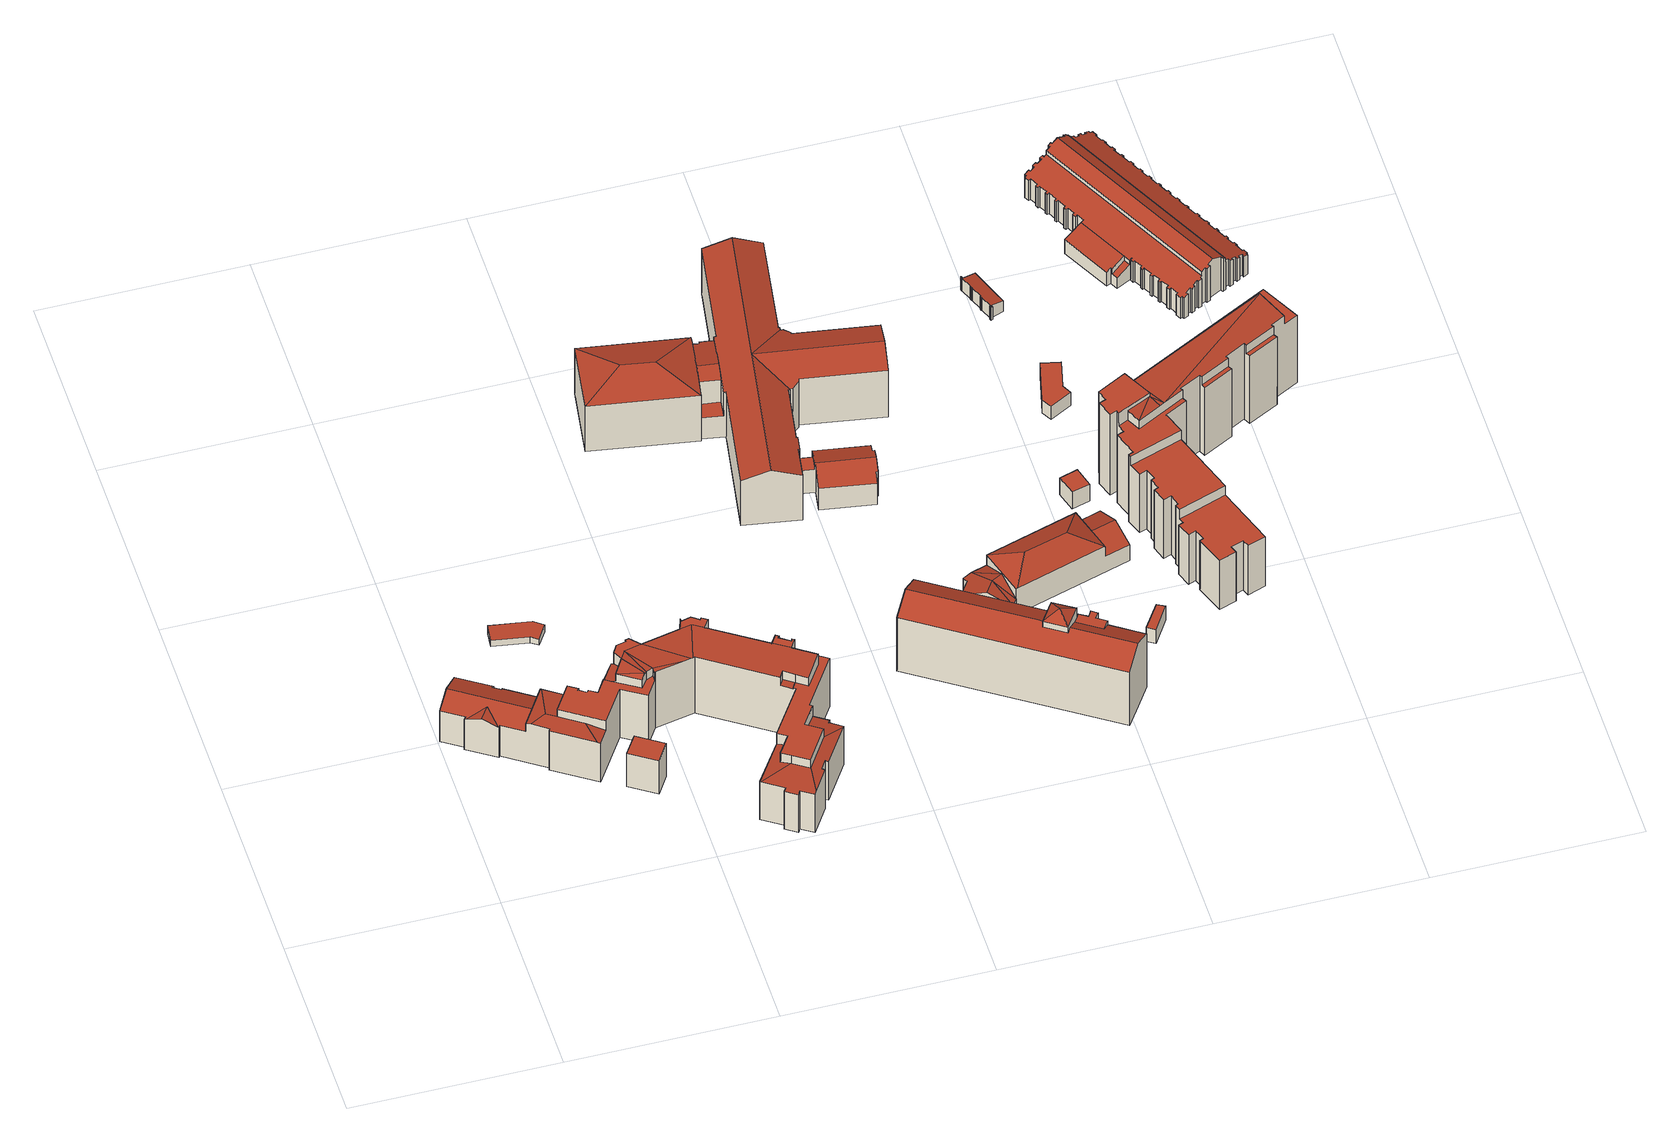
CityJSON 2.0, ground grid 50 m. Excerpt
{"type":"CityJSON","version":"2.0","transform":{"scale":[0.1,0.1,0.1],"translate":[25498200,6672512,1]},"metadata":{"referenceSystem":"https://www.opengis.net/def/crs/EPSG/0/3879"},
"CityObjects":{
"building1":{"type":"Building","attributes":{"dateOfConstruction":"1986-01-01","measuredHeight":2.6,"usage":"Talousrakennus","roofType":"2100"},"address":[{"Country":"Finland","Locality":"Helsinki"}],"geometry":[{"type":"Solid","lod":"2","boundaries":[[[[0,1,2,3,4,5]],[[6,7,8,9,10,11]],[[9,2,1,10]],[[10,1,0,11]],[[11,0,5,6]],[[8,3,2,9]],[[7,4,3,8]],[[6,5,4,7]]]],"semantics":{"surfaces":[{"type":"RoofSurface"},{"type":"GroundSurface"},{"type":"WallSurface"}],"values":[[0,1,2,2,2,2,2,2]]}}]},
"building2":{"type":"Building","attributes":{"dateOfConstruction":"1986-01-01","measuredHeight":9,"usage":"Talousrakennus","roofType":"1000"},"address":[{"Country":"Finland","Locality":"Helsinki"}],"geometry":[{"type":"Solid","lod":"2","boundaries":[[[[12,13,14,15]],[[12,15,16,17]],[[15,14,18,16]],[[16,18,19,17]],[[14,13,19,18]],[[13,12,17,19]]]],"semantics":{"surfaces":[{"type":"RoofSurface"},{"type":"WallSurface"},{"type":"GroundSurface"}],"values":[[0,1,1,2,1,1]]}}]},
"building3":{"type":"Building","attributes":{"dateOfConstruction":"1986-01-01","measuredHeight":19.2,"class":"Asuinkerrostalot","function":"Muut kerrostalot","usage":"Asuinrakennus","roofType":"1000;2100;2100;3500;3500;2100","storeysAboveGround":5},"address":[{"Country":"Finland","Locality":"Helsinki","ThoroughfareNumber":"15","ThoroughfareName":"Kruunuvuorenkatu","PostCode":"00160"}],"geometry":[{"type":"Solid","lod":"2","boundaries":[[[[20,21,22,23,24,25,26]],[[27,28,29,30,31,32,33]],[[34,35,36,37,38]],[[39,40,41,42]],[[43,44,45]],[[46,47,48,49]],[[50,51,52,53,54,55]],[[56,57,58,59]],[[60,61,62,63]],[[64,65,66,67,68,52,51]],[[69,70,21,20]],[[71,72,68,67,73,74]],[[65,45,75,66]],[[76,77,78,79]],[[80,81,82,83]],[[84,27,33,85,86]],[[34,87,88,89,90,91,41,92,35]],[[93,94,95,96,97]],[[26,25,98,99]],[[100,101,77,76,102,103,104,105,106]],[[39,107,108,109,110,111,49,48,112,113,114,115,116,117,118,119,120,40]],[[121,122,123,124]],[[125,114,113,126,127]],[[128,129,130,131]],[[132,88,87,133]],[[134,135,136,137]],[[66,75,73,67]],[[138,85,33,139,140]],[[103,141,142,143,144,145,146,104]],[[147,148,149,93,97,80,83,150,151,152,132,133,38,37,153,154,155,121,124,156,69,20,26,99,157,158,159,160,161,162,163,102,76,79,164,165,54,53,72,71,166,28,27,84,134,137,167,168,169,60,63,170]],[[171,123,122,172,173,174,175,64,50,55,176,177,78,77,101,178]],[[168,179,180,169]],[[164,177,176,165]],[[181,107,39,42]],[[160,159,182,145,144]],[[139,33,32]],[[161,143,142,162]],[[44,75,45]],[[147,170,110,109]],[[169,180,61,60]],[[183,119,118,184]],[[99,98,185,186,187,188,157]],[[175,174,189,190,44,43]],[[191,117,116,153,37,36]],[[172,122,121,155,192,193]],[[186,194,187]],[[154,195,196,197,198,192,155]],[[161,160,144,143]],[[137,136,199,167]],[[133,87,34,38]],[[159,158,200,182]],[[31,30,201,202]],[[203,74,73,75,204,201,30,29]],[[90,89,152,151]],[[202,201,138,140]],[[151,150,205,91,90]],[[64,175,43,45,65]],[[148,206,207,149]],[[184,118,117,191]],[[148,147,109,108,208,206]],[[209,198,197,201,204]],[[53,52,68,72]],[[84,86,135,134]],[[210,211,212,213]],[[56,59,210,213]],[[157,188,200,158]],[[185,194,186]],[[173,209,189,174]],[[166,203,29,28]],[[94,207,206,208,181,42,95]],[[156,129,128,70,69]],[[46,214,62,61,180,179,58,57]],[[168,167,199,211,210,59,58,179]],[[83,82,205,150]],[[190,189,204,75]],[[189,209,204]],[[193,192,198,209]],[[205,82,81,96,95,42,41,91]],[[105,104,146,24,23]],[[138,215,212,211,199,136,135,86,85]],[[92,120,119,183]],[[48,47,216,112]],[[79,78,177,164]],[[97,96,81,80]],[[172,193,209,173]],[[217,178,101,100]],[[163,162,142,141]],[[163,141,103,102]],[[41,40,120,92]],[[213,212,57,56]],[[94,93,149,207]],[[21,70,128,131,217,218,22]],[[51,50,64]],[[152,89,88,132]],[[170,63,62,214,111,110]],[[176,55,54,165]],[[124,123,171,130,129,156]],[[191,36,35,92,183,184]],[[105,23,22,218,106]],[[113,219,220,126]],[[202,140,139,32,31]],[[171,178,217,131,130]],[[111,214,46,49]],[[208,108,107,181]],[[46,57,212,215,196,195,221,220,219,216,47]],[[112,216,219,113]],[[203,166,71,74]],[[153,116,115,125,127,221,195,154]],[[100,106,218,217]],[[200,188,187,194,185,98,25,24,146,145,182]],[[126,220,221,127]],[[197,196,215,138,201]],[[75,44,190]],[[125,115,114]]]],"semantics":{"surfaces":[{"type":"WallSurface"},{"type":"RoofSurface"},{"type":"GroundSurface"}],"values":[[0,0,0,0,1,0,0,0,0,1,0,0,0,0,0,0,1,0,0,0,1,0,1,1,0,0,0,0,1,2,1,0,0,0,0,1,0,1,0,0,0,0,0,0,0,1,0,0,0,0,0,0,1,0,0,0,0,0,0,0,1,0,0,0,1,0,1,0,0,1,0,1,0,0,1,1,1,1,0,1,0,0,0,0,0,0,0,0,0,0,0,1,0,0,0,0,0,1,1,0,1,0,0,0,1,0,0,0,1,1,0,1,0,0]]}}]},
"building4":{"type":"Building","attributes":{"dateOfConstruction":"1837-01-01","measuredHeight":17.6,"class":"Hotellit","function":"Hotellit, motellit, matkustajakodit, kylpylähotellit","usage":"Liikerakennus","roofType":"3500;3200;3500;2100;1000","storeysAboveGround":4},"address":[{"Country":"Finland","Locality":"Helsinki","ThoroughfareNumber":"1","ThoroughfareName":"Vyökatu","PostCode":"00160"}],"geometry":[{"type":"Solid","lod":"2","boundaries":[[[[222,223,224,225]],[[226,227,228,229,230,231]],[[232,233,234,235,236,237]],[[238,239,240,241,242,243,244,245]],[[227,246,247,248,249,228]],[[250,251,237,236,252,253,239,254]],[[255,256,257,258,259]],[[260,261,262,263]],[[264,265,266,267,268,269,270,271]],[[272,273,274,275]],[[257,276,277,278,279,280,281,258]],[[282,283,244,284]],[[285,286,287,288]],[[289,290,224,223,291,292,293]],[[289,294,248,247,295,296,290]],[[297,298,246,227,226,299,300,301,302,303,256,255,304,285,288,265,264,305,263,262,306,283,282,307,308,309,310,235,234,311,272,275,312,313,222,225]],[[263,305,314,315,260]],[[316,259,258,281,267,266,287,286]],[[300,279,278,301]],[[313,291,223,222]],[[257,256,303,276]],[[317,251,250]],[[318,268,267,281,280]],[[288,287,266,265]],[[319,294,230,229]],[[259,316,304,255]],[[318,320,269,268]],[[321,317,250,254,238,322]],[[233,323,311,234]],[[226,231,324,299]],[[253,240,239]],[[297,225,224,290,296]],[[325,326,284]],[[298,295,247,246]],[[249,248,294,319]],[[327,321,322,328]],[[329,327,328,330]],[[331,317,321,327,329]],[[300,299,324,332,320,318,280,279]],[[313,312,333,334,292,291]],[[312,275,274,335,336,333]],[[306,245,244,283]],[[336,335,293,337]],[[251,232,237]],[[264,271,314,305]],[[338,289,293,335,274,273]],[[272,311,323,338,273]],[[238,245,330,328,322]],[[320,332,270,269]],[[239,238,254]],[[307,326,339,308]],[[337,293,292,334]],[[228,249,319,229]],[[244,243,325,284]],[[289,338,323,233,232,251,317,331,261,260,315]],[[301,278,277,302]],[[309,308,339,242,241]],[[310,309,241,240,253,252]],[[302,277,276,303]],[[325,243,242,339,326]],[[334,333,336,337]],[[289,315,314,271,270,332,324,231,230,294]],[[310,252,236,235]],[[316,286,285,304]],[[297,296,295,298]],[[262,261,331,329,330,245,306]],[[282,284,326,307]]]],"semantics":{"surfaces":[{"type":"WallSurface"},{"type":"RoofSurface"},{"type":"GroundSurface"}],"values":[[0,0,0,1,0,1,0,0,0,0,1,0,0,1,1,2,0,1,0,0,0,0,0,0,0,0,1,1,0,0,0,0,1,0,0,0,1,0,0,0,0,0,0,0,0,1,0,0,0,0,0,0,1,1,1,0,0,0,0,1,1,1,0,0,0,0,0]]}}]},
"building5":{"type":"Building","attributes":{"dateOfConstruction":"1959-01-01","measuredHeight":23.9,"class":"Motellit, hostellit ja vastaavat majoitusliikerakennukset","function":"Asuntolat, vanhusten palvelutalot, asuntolahotellit","usage":"Asuinrakennus","roofType":"3500;1000;3200","storeysAboveGround":6},"address":[{"Country":"Finland","Locality":"Helsinki","ThoroughfareNumber":"9","ThoroughfareName":"Linnankatu","PostCode":"00160"}],"geometry":[{"type":"Solid","lod":"2","boundaries":[[[[340,341,342,343,344,345,346]],[[347,348,349,350,351,352,353,342,341,354,355]],[[356,357,346,345,358,359]],[[360,361,362,363,364,365]],[[366,367,368,369,340,346,357]],[[342,353,352,370,371,343]],[[348,372,363,362,373,374,349]],[[369,354,341,340]],[[375,376,355,354,377,378,379,380]],[[368,381,377,354,369]],[[374,382,383,351,350,349]],[[365,364,376,375,384,367,366,357,356]],[[361,360,359,358,345,344,343,371,370,383,382,374,373,362]],[[375,380,385,384]],[[372,348,347]],[[370,352,351,383]],[[385,386,381,368,367,384]],[[387,377,381]],[[380,387,385]],[[380,379,378,377,387]],[[360,365,356,359]],[[364,363,372,347,355,376]],[[387,381,386,385]]]],"semantics":{"surfaces":[{"type":"WallSurface"},{"type":"RoofSurface"},{"type":"GroundSurface"}],"values":[[0,1,0,0,1,0,0,0,0,0,0,1,2,0,0,0,0,1,1,1,0,1,1]]}}]},
"building6":{"type":"Building","attributes":{"dateOfConstruction":"1900-01-01","measuredHeight":11.2,"class":"Pienkerrostalot","function":"Muut kerrostalot","usage":"Sauna","roofType":"3200;3500","storeysAboveGround":2},"address":[{"Country":"Finland","Locality":"Helsinki","ThoroughfareNumber":"2","ThoroughfareName":"Linnankuja","PostCode":"00160"}],"geometry":[{"type":"Solid","lod":"2","boundaries":[[[[388,389,390,391,392,393]],[[388,394,395,396,397,398,389]],[[399,400,401,402]],[[393,392,403,404]],[[405,406,407,404,403,408]],[[394,388,393,404,407]],[[409,410,411,412]],[[405,396,395,406]],[[413,414,408]],[[398,400,399,412,411,415,416,390,389]],[[416,415,417,418]],[[403,413,408]],[[392,391,403]],[[409,412,399,402,419]],[[416,418,414,413,390]],[[402,401,420,419]],[[391,390,413,403]],[[408,414,418,409,419,420,397,396,405]],[[398,397,420,401,400]],[[411,410,417,415]],[[417,410,409,418]],[[394,407,406,395]]]],"semantics":{"surfaces":[{"type":"WallSurface"},{"type":"GroundSurface"},{"type":"RoofSurface"}],"values":[[0,1,2,2,2,0,2,0,2,0,2,2,2,0,0,2,2,0,0,2,2,0]]}}]},
"building7":{"type":"Building","attributes":{"dateOfConstruction":"2012-01-01","measuredHeight":3,"usage":"Varastorakennus","roofType":"1000"},"address":[{"Country":"Finland","Locality":"Helsinki"}],"geometry":[{"type":"Solid","lod":"2","boundaries":[[[[421,422,423,424]],[[422,425,426,423]],[[427,421,424,428]],[[425,422,421,427]],[[428,424,423,426]],[[425,427,428,426]]]],"semantics":{"surfaces":[{"type":"WallSurface"},{"type":"RoofSurface"},{"type":"GroundSurface"}],"values":[[0,0,0,1,2,0]]}}]},
"building8":{"type":"Building","attributes":{"dateOfConstruction":"2003-01-01","measuredHeight":5.5,"class":"Muut liikenteen rakennukset","function":"Muut liikenteen rakennukset","usage":"Muuntamo","roofType":"1000","storeysAboveGround":1},"address":[{"Country":"Finland","Locality":"Helsinki","ThoroughfareName":"Merikasarminkatu","PostCode":"00160"}],"geometry":[{"type":"Solid","lod":"2","boundaries":[[[[429,430,431,432]],[[433,429,432,434]],[[435,433,434,436]],[[436,434,432,431]],[[430,429,433,435]],[[430,435,436,431]]]],"semantics":{"surfaces":[{"type":"WallSurface"},{"type":"GroundSurface"},{"type":"RoofSurface"}],"values":[[0,0,0,1,2,0]]}}]},
"building9":{"type":"Building","attributes":{"dateOfConstruction":"1910-01-01","measuredHeight":4.3,"usage":"Muu rakennus","roofType":"1000"},"address":[{"Country":"Finland","Locality":"Helsinki"}],"geometry":[{"type":"Solid","lod":"2","boundaries":[[[[437,438,439,440]],[[440,439,441,442]],[[443,444,445,446]],[[437,440,442,447,443,446]],[[447,448,444,443]],[[442,441,448,447]],[[445,444,448,441,439,438]],[[446,445,438,437]]]],"semantics":{"surfaces":[{"type":"WallSurface"},{"type":"GroundSurface"},{"type":"RoofSurface"}],"values":[[0,0,0,1,0,0,2,0]]}}]},
"building10":{"type":"Building","attributes":{"dateOfConstruction":"1910-01-01","measuredHeight":4.1,"usage":"Varastorakennus","roofType":"2100"},"address":[{"Country":"Finland","Locality":"Helsinki"}],"geometry":[{"type":"Solid","lod":"2","boundaries":[[[[449,450,451,452]],[[453,454,455,456]],[[457,458,459,460]],[[461,462,463,464]],[[465,466,467,468]],[[456,469,470,471,449,452,457,460,465,468,461,464,472,473,474,475,476,477,478,453]],[[468,467,462,461]],[[477,479,480,478]],[[456,455,481,469]],[[460,459,466,465]],[[464,463,482,472]],[[471,483,450,449]],[[472,482,484,473]],[[474,485,486,475]],[[475,486,487,476]],[[469,481,488,470]],[[476,487,479,477]],[[473,484,485,474]],[[470,488,483,471]],[[452,451,458,457]],[[478,480,454,453]],[[454,480,479,487,486,485,484,482,463,462,467,466,459,458,451,450,483,488,481,455]]]],"semantics":{"surfaces":[{"type":"WallSurface"},{"type":"GroundSurface"},{"type":"RoofSurface"}],"values":[[0,0,0,0,0,1,0,0,0,0,0,0,0,0,0,0,0,0,0,0,0,2]]}}]},
"building11":{"type":"Building","attributes":{"dateOfConstruction":"2008-01-01","measuredHeight":26.4,"class":"Asuinkerrostalot","function":"Muut kerrostalot","usage":"Asuinrakennus","roofType":"1000;2100","storeysAboveGround":5},"address":[{"Country":"Finland","Locality":"Helsinki","ThoroughfareNumber":"2","ThoroughfareName":"Merikasarminkatu","PostCode":"00160"}],"geometry":[{"type":"Solid","lod":"2","boundaries":[[[[489,490,491,492]],[[493,494,495,496,497,498,499,500]],[[501,502,503,504,505,506]],[[507,508,509,510]],[[511,512,513,514]],[[515,516,512]],[[517,518,519,520,521,522]],[[523,524,525,526]],[[515,527,516]],[[528,529,530,531]],[[532,533,534,535,536,537]],[[538,501,506,539,540,541]],[[542,543,544,545]],[[528,546,547,548,549,529]],[[550,551,552,553]],[[554,555,509,508,556,544,543,557,558,559,560,561,525,524]],[[517,522,534,533]],[[540,539,521,520]],[[562,563,564,565,495,494]],[[500,499,566,567]],[[568,569,570,571]],[[572,531,530,573,574,575]],[[511,574,573,527,515,512]],[[510,509,555,576]],[[501,538,518,517,533,532,546,528,531,572,577,578,579,580,542,545,581,507,510,576,582,523,526,583,584,585,550,553,586,489,492,568,571,587,588,589,563,562,590,567,566,591,592,502]],[[589,593,564,563]],[[562,494,493,590]],[[493,500,567,590]],[[586,594,490,489]],[[592,591,498,497,595,596]],[[553,552,594,586]],[[516,527,597]],[[527,598,597]],[[532,537,547,546]],[[538,541,519,518]],[[512,516,513]],[[492,491,569,568]],[[545,544,556,581]],[[578,559,558,579]],[[587,571,570,599,600,601]],[[570,569,491,490,594,552,551,602,603,604,605,606,607,599]],[[580,557,543,542]],[[579,558,557,580]],[[608,597,598,609]],[[496,495,565,514,513,516]],[[536,535,549,548]],[[607,610,600,599]],[[573,530,529,549,535,534,522,521,539,506,505,598,527]],[[575,611,577,572]],[[582,554,524,523]],[[503,502,592,596]],[[581,556,508,507]],[[497,496,516,597,608,595]],[[583,604,603,584]],[[585,602,551,550]],[[503,596,595,608,609,504]],[[583,526,525,561,605,604]],[[519,541,540,520]],[[576,555,554,582]],[[547,537,536,548]],[[612,593,589,588]],[[609,598,505,504]],[[560,606,605,561]],[[587,601,612,588]],[[584,603,602,585]],[[612,601,600,610,611,575,574,511,514,565,564,593]],[[499,498,591,566]],[[578,577,611,610,607,606,560,559]]]],"semantics":{"surfaces":[{"type":"WallSurface"},{"type":"RoofSurface"},{"type":"GroundSurface"}],"values":[[0,1,0,0,0,1,0,0,1,0,0,0,0,0,0,1,0,0,0,0,0,0,0,0,2,0,0,0,0,0,0,1,1,0,0,1,0,0,0,0,1,0,0,0,0,0,0,1,0,0,0,0,0,0,0,1,0,1,0,1,0,0,0,0,0,1,0,0]]}}]},
"building12":{"type":"Building","attributes":{"dateOfConstruction":"1910-01-01","measuredHeight":12.2,"class":"Muut urheilu- ja liikuntarakennukset","function":"Muut urheilu- ja kuntoilurakennukset","usage":"Muu rakennus","roofType":"2100;3500","storeysAboveGround":2},"address":[{"Country":"Finland","Locality":"Helsinki","ThoroughfareNumber":"2","ThoroughfareName":"Laivastokuja","PostCode":"00160"}],"geometry":[{"type":"Solid","lod":"2","boundaries":[[[[613,614,615,616]],[[617,618,619,620,621]],[[622,623,624,625]],[[626,627,628,629]],[[630,631,632,633]],[[633,632,634,635]],[[636,637,638,639]],[[640,641,642,643]],[[644,645,646,647]],[[648,649,650,651]],[[651,650,652,653]],[[654,655,656,657]],[[658,659,660,661]],[[662,663,664,665]],[[665,664,666,667]],[[668,669,670,671,672,673,674,675,676,677,678,679,628,627,646,645,680,681,682,683,684,685,686,687,688,689,690,691,692,693,694,695,696,697,698,699,700,701,666,664,663,702,703,704,705,706,707,708,709,710,711,712,713,714,715,716,717,718,719,720,721,722,723,724,725,726,727,728,634,632,631,729,730,731,732,733,734,735,736,656,655,737,738,739,740,741,742,743,744,745,746,747,748,749]],[[750,682,681,751]],[[752,753,754,755]],[[756,725,724,757]],[[758,759,760,761]],[[762,763,764,765,749,748]],[[766,687,686,767]],[[768,769,770,771,772,773,774,775,660,659,776,777,778,779,780,781,782,783,784,785,786,787,788,789,790,791,792,793,794,795,796,797,798,615,614,799,800,801,802,803,804,805,806,807,760,759,808,809,810,811,812,813,814,815,816,624,623,817,642,641,818,819,820,821,754,753,822,823,824,825,826,827,828,829,830,831,832]],[[639,638,833,834]],[[835,801,800,836]],[[837,783,782,838]],[[839,672,671,840]],[[841,787,786,842]],[[843,810,809,844]],[[845,745,744,846]],[[636,653,652,847,637]],[[629,628,679,848]],[[849,703,702,850]],[[851,820,819,852]],[[853,690,689,854]],[[855,794,793,856]],[[857,680,645,644]],[[858,618,617,859,860,861,862,863,864,865,835,836,866,613,616,867,868,869,870,855,856,871,872,873,874,875,841,842,876,877,837,838,878,879,880,881,882,883,658,661,884,885,886,887,888,889,890,891,892,893,894,895,896,897,898,899,900,901,902,903,752,755,904,851,852,905,640,643,906,622,625,907,908,909,910,911,912,843,844,913,758,761,914,648,651,653,636,639,834,763,762,915,916,845,846,917,918,919,920,921,922,923,654,657,924,925,926,927,928,929,930,931,630,633,635,932,933,934,756,757,935,936,937,938,939,940,941,942,943,944,945,946,947,948,949,950,951,952,953,954,849,850,662,665,667,955,956,957,958,959,960,961,962,963,964,965,853,854,966,766,767,967,968,969,750,751,857,644,647,626,629,848,970,971,972,973,974,975,839,840,976,977]],[[884,775,774,885]],[[954,704,703,849]],[[928,732,731,929]],[[929,731,730,930]],[[930,730,729,931]],[[931,729,631,630]],[[944,714,713,945]],[[874,789,788,875]],[[647,646,627,626]],[[978,979,980,772,771,981]],[[939,719,718,940]],[[864,803,802,865]],[[982,772,980,983]],[[858,984,619,618]],[[905,818,641,640]],[[946,712,711,947]],[[834,833,764,763]],[[850,702,663,662]],[[868,797,796,869]],[[969,683,682,750]],[[890,889,981,771,770]],[[762,748,747,915]],[[852,819,818,905]],[[914,761,760,807,985,986]],[[972,676,675,973]],[[617,621,987,859]],[[899,826,825,900]],[[856,793,792,871]],[[887,979,978,888]],[[910,813,812,911]],[[904,821,820,851]],[[894,831,830,895]],[[907,816,815,908]],[[912,811,810,843]],[[883,776,659,658]],[[755,754,821,904]],[[867,798,797,868]],[[657,656,736,924]],[[924,736,735,925]],[[942,716,715,943]],[[948,710,709,949]],[[949,709,708,950]],[[964,692,691,965]],[[988,989,990,987,621,620,847,652,650,649,986,985]],[[926,734,733,927]],[[860,990,989,861]],[[842,786,785,876]],[[914,986,649,648]],[[893,832,831,894]],[[945,713,712,946]],[[947,711,710,948]],[[923,737,655,654]],[[957,699,698,958]],[[934,726,725,756]],[[880,779,778,881]],[[900,825,824,901]],[[927,733,732,928]],[[721,720,938,937]],[[844,809,808,913]],[[886,885,774,773,991,992]],[[956,700,699,957]],[[909,814,813,910]],[[873,790,789,874]],[[848,679,678,970]],[[643,642,817,906]],[[871,792,791,872]],[[965,691,690,853]],[[878,781,780,879]],[[906,817,623,622]],[[661,660,775,884]],[[891,769,768,892]],[[888,978,981,889]],[[854,689,688,966]],[[858,977,669,668,993,984]],[[863,804,803,864]],[[777,776,883,882]],[[635,634,728,932]],[[919,741,740,920]],[[913,808,759,758]],[[974,674,673,975]],[[975,673,672,839]],[[936,722,721,937]],[[875,788,787,841]],[[862,861,989,988,806,805]],[[966,688,687,766]],[[840,671,670,976]],[[751,681,680,857]],[[767,686,685,967]],[[967,685,684,968]],[[872,791,790,873]],[[865,802,801,835]],[[876,785,784,877]],[[920,740,739,921]],[[836,800,799,866]],[[890,770,769,891]],[[976,670,669,977]],[[941,717,716,942]],[[911,812,811,912]],[[625,624,816,907]],[[950,708,707,951]],[[970,678,677,971]],[[887,886,992,983,980,979]],[[943,715,714,944]],[[953,705,704,954]],[[951,707,706,952]],[[952,706,705,953]],[[959,697,696,960]],[[960,696,695,961]],[[963,693,692,964]],[[866,799,614,613]],[[895,830,829,896]],[[859,987,990,860]],[[922,738,737,923]],[[932,728,727,933]],[[667,666,701,955]],[[961,695,694,962]],[[879,780,779,880]],[[881,778,777,882]],[[897,828,827,898]],[[698,697,959,958]],[[988,985,807,806]],[[869,796,795,870]],[[901,824,823,902]],[[896,829,828,897]],[[968,684,683,969]],[[838,782,781,878]],[[992,991,982,983]],[[935,723,722,936]],[[971,677,676,972]],[[616,615,798,867]],[[870,795,794,855]],[[877,784,783,837]],[[917,743,742,918]],[[757,724,723,935]],[[991,773,772,982]],[[903,822,753,752]],[[908,815,814,909]],[[668,749,765,993]],[[938,720,719,939]],[[962,694,693,963]],[[898,827,826,899]],[[902,823,822,903]],[[973,675,674,974]],[[921,739,738,922]],[[765,764,833,638,637,847,620,619,984,993]],[[955,701,700,956]],[[862,805,804,863]],[[768,832,893,892]],[[925,735,734,926]],[[915,747,746,916]],[[918,742,741,919]],[[846,744,743,917]],[[916,746,745,845]],[[933,727,726,934]],[[940,718,717,941]]]],"semantics":{"surfaces":[{"type":"WallSurface"},{"type":"RoofSurface"},{"type":"GroundSurface"}],"values":[[0,0,0,0,0,0,0,0,0,0,0,0,0,0,0,1,0,0,0,0,0,0,1,0,0,0,0,0,0,0,0,0,0,0,0,0,0,2,0,0,0,0,0,0,0,0,0,1,0,0,0,0,0,0,0,0,0,0,0,0,0,0,0,0,0,0,0,0,0,0,0,0,0,0,0,0,0,0,0,0,0,1,0,0,0,0,0,0,0,0,0,0,0,0,0,0,0,0,0,0,0,0,0,0,0,0,0,0,0,0,0,0,0,0,0,0,0,0,0,0,0,0,0,0,0,0,0,0,0,0,0,0,0,0,0,0,0,0,0,0,0,0,0,0,0,0,0,0,0,0,0,0,0,0,0,0,0,0,0,0,0,0,0,0,1,0,0,0,0,0,0,0,0,0,0,0,0,0,0,0,0,0,1,0,0,0,0,0,0,0,0,0,0]]}}]}
},
"vertices":[
[273,710,55],[291,699,54],[313,732,60],[290,748,62],[191,763,62],[186,724,55],[186,724,36],[191,763,36],[290,748,36],[313,732,36],[291,699,36],[273,710,36],
[394,298,125],[363,252,125],[426,210,125],[456,257,125],[456,257,17],[394,298,17],[426,210,17],[363,252,17],
[216,357,12],[216,357,141],[181,382,141],[170,389,138],[170,389,112],[120,423,112],[120,423,12],[570,538,12],[435,512,12],[435,512,204],[444,514,204],[444,514,170],[559,536,170],[570,538,170],[671,45,136],[624,77,136],[621,79,136],[621,79,12],[671,45,12],[792,162,170],[738,80,170],[738,80,144],[792,162,144],[440,393,196],[449,405,204],[388,426,196],[783,387,204],[835,352,204],[835,352,170],[783,387,170],[364,441,170],[364,441,165],[395,486,165],[395,486,12],[342,406,12],[342,406,170],[745,412,170],[745,412,204],[759,433,204],[759,433,170],[789,407,12],[789,407,204],[791,412,204],[791,412,12],[379,431,170],[388,426,173],[411,460,173],[400,483,167],[400,482,167],[213,352,12],[213,352,140],[412,502,12],[400,482,12],[400,483,204],[412,502,204],[411,460,204],[304,431,12],[304,431,170],[301,426,170],[301,426,12],[777,97,12],[777,97,139],[764,76,139],[764,76,12],[570,532,12],[570,538,204],[570,532,204],[665,36,135],[693,18,135],[698,27,136],[728,7,137],[732,13,137],[701,105,144],[846,186,12],[846,186,137],[845,185,137],[784,93,137],[784,93,12],[117,419,110],[117,419,12],[282,445,139],[282,445,170],[157,530,12],[157,530,110],[230,480,110],[230,480,138],[232,479,139],[756,187,170],[788,236,170],[783,240,170],[864,362,170],[797,408,170],[797,296,170],[770,314,170],[769,312,170],[761,299,170],[767,295,170],[688,178,170],[710,164,170],[680,119,170],[701,105,170],[448,367,12],[448,367,170],[391,402,170],[391,402,12],[761,299,168],[746,331,170],[736,316,168],[307,289,140],[313,285,139],[336,319,139],[296,346,146],[693,18,12],[665,36,12],[594,538,12],[594,538,204],[612,525,204],[612,525,12],[561,510,204],[568,531,170],[561,510,170],[154,526,112],[136,537,112],[140,542,110],[64,592,110],[32,545,132],[199,433,132],[783,240,12],[821,214,12],[817,206,12],[770,71,12],[728,7,12],[698,27,12],[767,295,12],[571,427,12],[475,408,12],[313,285,12],[50,464,12],[54,468,12],[4,502,12],[64,592,12],[140,542,12],[136,537,12],[154,526,12],[319,414,12],[323,419,12],[436,507,12],[616,529,12],[766,428,12],[763,424,12],[864,362,12],[336,319,170],[473,405,170],[472,421,170],[455,413,170],[440,393,170],[323,419,170],[319,414,170],[241,383,170],[766,428,204],[763,424,204],[756,187,144],[4,502,112],[680,119,140],[710,164,140],[116,420,110],[84,441,125],[53,463,110],[50,464,110],[455,413,196],[449,405,196],[688,178,136],[475,408,195],[473,405,195],[106,473,125],[571,427,195],[568,426,195],[563,425,195],[547,422,195],[616,529,204],[54,468,112],[466,490,204],[466,490,170],[436,507,204],[424,480,204],[770,71,137],[821,214,136],[817,206,137],[788,236,136],[472,421,196],[629,520,170],[629,520,204],[615,499,204],[615,499,170],[797,408,204],[590,516,204],[797,296,196],[241,383,146],[218,398,146],[770,314,196],[746,331,197],[736,316,195],
[1052,1317,29],[1052,1317,180],[1249,1286,180],[1249,1286,29],[999,1159,29],[1005,1157,29],[1005,1157,98],[1003,1158,98],[1003,1158,174],[999,1159,175],[885,1360,174],[891,1359,176],[891,1359,29],[853,1365,29],[853,1365,162],[885,1360,162],[819,1261,177],[826,1304,177],[835,1361,177],[834,1361,177],[835,1369,177],[734,1296,205],[808,1195,177],[809,1200,177],[1028,1174,29],[1028,1174,178],[1011,1162,174],[1011,1162,98],[871,1272,183],[878,1311,174],[851,1358,164],[835,1361,164],[822,1279,183],[1139,927,29],[1149,989,29],[1149,989,109],[1144,959,121],[1139,927,108],[822,925,176],[865,1191,176],[865,1191,29],[822,925,29],[970,981,29],[1009,975,29],[1009,975,119],[1007,975,119],[1007,975,105],[974,980,105],[974,980,174],[970,981,175],[1069,1600,29],[1069,1600,175],[1030,1347,175],[1030,1347,29],[1144,990,109],[1148,1015,99],[1019,1036,99],[1015,1012,109],[1013,1012,109],[1008,980,121],[552,1235,29],[808,1195,29],[552,1235,177],[1130,902,29],[1130,902,98],[1001,923,99],[1001,923,29],[945,1263,202],[1238,1217,203],[1052,1321,179],[1039,1338,174],[1032,1339,174],[1003,1163,174],[1029,1180,180],[1227,1149,181],[1227,1149,29],[1029,1180,29],[976,1018,29],[1015,1012,29],[1019,1036,29],[1148,1015,29],[1144,990,29],[1134,927,29],[958,903,29],[809,1200,29],[579,1410,29],[835,1370,29],[834,1361,29],[851,1358,29],[933,1621,29],[1033,1345,29],[1052,1321,29],[958,903,175],[889,914,202],[1134,927,108],[867,1243,174],[1013,1012,105],[1003,1163,98],[980,1017,105],[865,1234,171],[816,1241,171],[933,1621,176],[976,1018,175],[653,1309,205],[579,1410,177],[865,1234,98],[816,1241,98],[859,1192,98],[809,1200,98],[859,1192,174],[980,1017,174],[1033,1345,98],[1039,1338,98],[1033,1346,174],[1033,1346,98],[1032,1339,98],[1000,1611,202],[835,1370,177],
[1424,314,184],[1424,314,197],[1444,301,197],[1444,301,9],[1424,314,9],[1106,527,9],[1106,527,184],[1467,255,197],[1481,276,197],[1458,291,197],[1462,297,197],[1467,304,197],[1453,315,197],[1448,307,197],[1418,305,197],[1410,293,197],[1038,427,184],[1072,477,215],[1072,477,9],[1038,427,9],[1488,125,9],[1522,175,9],[1556,226,9],[1556,226,184],[1522,175,215],[1488,125,184],[1326,307,215],[1341,297,215],[1368,338,190],[1418,305,190],[1453,315,9],[1448,307,9],[1481,276,184],[1481,276,9],[1458,291,9],[1384,255,209],[1390,264,215],[1418,305,227],[1410,293,227],[1390,264,227],[1384,255,227],[1368,338,227],[1462,297,9],[1467,304,9],[1334,288,209],[1334,288,227],[1341,297,227],[1376,296,248],
[1324,487,19],[1337,508,19],[1337,508,69],[1337,507,69],[1325,490,69],[1324,487,69],[1223,555,19],[1247,590,19],[1243,607,19],[1589,711,19],[1624,594,19],[1562,575,70],[1624,594,70],[1607,652,96],[1545,633,96],[1294,551,96],[1274,521,96],[1243,607,62],[1247,590,68],[1223,555,68],[1263,613,68],[1527,692,102],[1486,615,131],[1561,575,103],[1562,575,102],[1320,565,96],[1303,625,68],[1339,508,103],[1337,508,102],[1379,584,131],[1303,625,102],[1527,692,69],[1589,711,69],
[1632,410,65],[1651,399,65],[1651,399,20],[1632,410,20],[1610,336,65],[1610,336,20],[1591,349,65],[1591,349,20],
[1524,807,97],[1568,820,97],[1568,820,42],[1524,807,42],[1538,758,97],[1538,758,42],[1582,770,97],[1582,770,42],
[1551,1039,59],[1551,1039,102],[1577,1147,102],[1577,1147,59],[1623,1136,102],[1623,1136,59],[1618,1043,59],[1618,1043,102],[1564,1014,102],[1564,1014,59],[1606,1066,59],[1606,1066,102],
[1547,1336,82],[1547,1336,116],[1515,1324,123],[1515,1324,82],[1475,1421,82],[1475,1421,124],[1474,1426,124],[1474,1426,82],[1517,1319,82],[1517,1319,123],[1514,1318,124],[1514,1318,82],[1502,1354,82],[1502,1354,123],[1501,1353,123],[1501,1353,82],[1512,1323,82],[1512,1323,124],[1514,1324,123],[1514,1324,82],[1476,1427,82],[1478,1422,82],[1510,1435,82],[1500,1358,82],[1501,1358,82],[1490,1387,82],[1489,1387,82],[1487,1392,82],[1488,1392,82],[1476,1422,82],[1488,1392,123],[1476,1422,123],[1476,1427,123],[1500,1358,123],[1510,1435,116],[1501,1358,123],[1490,1387,123],[1489,1387,124],[1487,1392,124],[1478,1422,123],
[1687,642,23],[1687,642,214],[1695,645,214],[1695,645,23],[1636,791,287],[1653,797,287],[1655,791,287],[1738,830,287],[1701,901,287],[1630,864,287],[1639,837,287],[1622,831,287],[2059,965,23],[2128,1001,23],[2128,1001,244],[2093,983,244],[2093,983,271],[2059,965,271],[1748,463,23],[1748,463,184],[1756,466,184],[1756,466,23],[1697,770,244],[1697,770,270],[1680,803,275],[1680,803,244],[1754,800,270],[1738,830,275],[1985,928,23],[1993,912,23],[1993,912,244],[1988,922,244],[1988,922,270],[1985,928,271],[1716,521,23],[1716,521,184],[1727,525,184],[1727,525,23],[1765,806,270],[1863,864,23],[1863,864,271],[1812,838,271],[1812,838,23],[1944,886,23],[1936,902,23],[1936,902,271],[1939,896,270],[1939,896,244],[1944,886,244],[2067,950,23],[2062,960,270],[2062,960,244],[2067,950,244],[1809,424,23],[1809,424,184],[1815,407,184],[1815,407,23],[1871,848,23],[1871,848,244],[1866,858,244],[1866,858,270],[1697,575,23],[1697,575,214],[1685,611,214],[1685,611,23],[1728,485,184],[1747,492,184],[1773,393,184],[1840,435,184],[1846,418,184],[1890,433,184],[1840,578,184],[1723,538,184],[1653,797,23],[1662,772,23],[1662,772,244],[1655,791,244],[1639,837,23],[1622,831,23],[1685,671,23],[1685,671,214],[1667,665,214],[1667,665,23],[1820,822,23],[1815,832,270],[1815,832,244],[1820,822,244],[1747,492,23],[1766,793,23],[1890,433,23],[1846,418,23],[1840,435,23],[1773,393,23],[1728,485,23],[1718,553,23],[1725,555,23],[1716,582,23],[1696,615,23],[1653,703,23],[1665,707,23],[1645,766,23],[1636,791,23],[1630,864,23],[2078,1097,23],[1645,766,244],[1696,615,214],[1701,901,244],[2078,1097,244],[1714,877,284],[2056,1052,284],[1656,696,214],[1656,696,244],[1653,703,244],[1716,582,214],[1725,555,214],[1718,553,214],[1723,538,214],[1840,578,214],[1785,740,214],[1714,877,244],[2056,1052,244],[1785,740,244],[1766,793,244],[1665,707,244],
[1944,1219,83],[1944,1219,161],[1933,1213,155],[1933,1213,83],[1993,1245,83],[2028,1263,83],[2028,1263,191],[2005,1251,204],[1993,1245,197],[1687,1652,83],[1687,1652,148],[1692,1655,150],[1692,1655,83],[2099,1293,83],[2099,1293,145],[2088,1287,150],[2088,1287,83],[1901,1679,83],[1901,1679,145],[1911,1661,145],[1911,1661,83],[1915,1663,143],[1915,1663,83],[1797,1708,83],[1797,1708,192],[1794,1713,192],[1794,1713,83],[1708,1623,83],[1708,1623,150],[1698,1642,150],[1698,1642,83],[2100,1301,83],[2100,1301,143],[2096,1298,145],[2096,1298,83],[1753,1692,83],[1753,1692,192],[1760,1695,196],[1760,1695,83],[1762,1691,196],[1762,1691,83],[1872,1747,83],[1872,1747,143],[1878,1735,143],[1878,1735,83],[1848,1339,83],[1848,1339,148],[1844,1348,148],[1844,1348,83],[2011,1476,83],[2011,1476,143],[2014,1470,143],[2014,1470,83],[2010,1468,145],[2010,1468,83],[2037,1261,174],[2039,1262,173],[2036,1267,173],[2048,1273,168],[2051,1268,168],[2059,1272,164],[2056,1277,164],[2067,1283,159],[2070,1278,158],[2077,1282,155],[2075,1287,155],[2086,1293,150],[2095,1312,143],[2091,1309,145],[2081,1329,145],[2085,1330,143],[2081,1339,143],[2077,1337,145],[2068,1354,145],[2072,1356,143],[2069,1363,143],[2065,1361,145],[2054,1382,145],[2058,1384,143],[2055,1390,143],[2050,1388,145],[2040,1409,145],[2044,1411,143],[2040,1419,143],[2036,1417,145],[2026,1437,145],[2030,1439,143],[2026,1446,143],[2022,1444,145],[2007,1474,145],[1997,1494,145],[2000,1496,143],[1997,1503,143],[1993,1501,145],[1983,1520,145],[1987,1522,143],[1983,1530,143],[1979,1528,145],[1969,1548,145],[1973,1550,143],[1969,1557,143],[1965,1555,145],[1956,1574,145],[1959,1577,143],[1955,1584,143],[1951,1582,145],[1942,1600,145],[1946,1602,143],[1942,1610,143],[1938,1608,145],[1929,1626,145],[1932,1629,143],[1928,1637,143],[1924,1635,145],[1914,1655,145],[1918,1657,143],[1905,1682,143],[1901,1690,143],[1897,1688,145],[1888,1706,145],[1892,1708,143],[1887,1717,143],[1883,1715,145],[1874,1733,145],[1865,1743,146],[1863,1748,146],[1853,1743,150],[1856,1739,150],[1844,1733,156],[1842,1737,156],[1835,1734,159],[1837,1729,159],[1825,1723,165],[1822,1727,165],[1815,1723,169],[1817,1719,169],[1806,1713,174],[2081,1329,83],[2091,1309,83],[1721,1588,83],[1721,1588,148],[1718,1594,148],[1718,1594,83],[1928,1637,83],[1932,1629,83],[1738,1684,83],[1738,1684,172],[1740,1679,172],[1740,1679,83],[1817,1719,83],[1804,1712,83],[1804,1712,188],[1806,1713,187],[2072,1356,83],[2068,1354,83],[1763,1507,148],[1767,1509,150],[1777,1491,150],[1770,1488,147],[1834,1364,147],[1842,1348,147],[1847,1351,150],[1848,1350,150],[1852,1341,150],[1862,1322,150],[1859,1320,148],[1862,1312,148],[1866,1315,150],[1877,1295,150],[1873,1293,148],[1876,1287,148],[1880,1289,150],[1889,1273,150],[1885,1270,149],[1888,1264,149],[1892,1267,150],[1902,1248,151],[1898,1246,149],[1902,1238,149],[1906,1240,151],[1916,1221,151],[1912,1219,149],[1919,1206,149],[1923,1208,151],[1926,1203,151],[1936,1208,155],[1947,1214,161],[1955,1218,165],[1952,1223,165],[1963,1229,170],[1966,1224,170],[1973,1227,173],[1971,1233,173],[1975,1235,175],[1746,1682,175],[1731,1681,169],[1734,1676,169],[1722,1670,164],[1719,1674,164],[1712,1671,160],[1714,1666,160],[1703,1660,155],[1700,1665,155],[1690,1659,150],[1693,1640,148],[1704,1621,148],[1708,1613,148],[1712,1615,150],[1722,1596,150],[1726,1590,150],[1736,1569,150],[1732,1567,148],[1735,1561,148],[1739,1563,150],[1750,1543,150],[1745,1540,148],[1749,1534,148],[1754,1536,150],[1763,1517,150],[1759,1515,148],[1801,1716,188],[1801,1716,83],[1952,1223,83],[1955,1218,83],[1876,1287,83],[1873,1293,83],[2051,1268,83],[2048,1273,83],[1888,1264,83],[1885,1270,83],[1722,1670,83],[1734,1676,83],[1825,1723,83],[1837,1729,83],[1776,1698,204],[2086,1293,83],[1997,1494,83],[2007,1474,83],[1712,1615,83],[1708,1613,83],[2054,1382,83],[2065,1361,83],[1912,1219,83],[1916,1221,83],[2095,1312,83],[2031,1257,83],[1996,1239,83],[1988,1235,83],[1985,1240,83],[1971,1233,83],[1973,1227,83],[1966,1224,83],[1963,1229,83],[1947,1214,83],[1936,1208,83],[1926,1203,83],[1923,1208,83],[1919,1206,83],[1906,1240,83],[1902,1238,83],[1898,1246,83],[1902,1248,83],[1892,1267,83],[1889,1273,83],[1880,1289,83],[1877,1295,83],[1866,1315,83],[1862,1312,83],[1859,1320,83],[1862,1322,83],[1852,1341,83],[1848,1350,83],[1847,1351,83],[1808,1332,83],[1799,1350,83],[1788,1345,83],[1726,1465,83],[1777,1491,83],[1767,1509,83],[1763,1507,83],[1759,1515,83],[1763,1517,83],[1754,1536,83],[1749,1534,83],[1745,1540,83],[1750,1543,83],[1739,1563,83],[1735,1561,83],[1732,1567,83],[1736,1569,83],[1726,1590,83],[1722,1596,83],[1704,1621,83],[1693,1640,83],[1690,1659,83],[1700,1665,83],[1703,1660,83],[1714,1666,83],[1712,1671,83],[1719,1674,83],[1731,1681,83],[1756,1687,83],[1815,1723,83],[1822,1727,83],[1835,1734,83],[1842,1737,83],[1844,1733,83],[1856,1739,83],[1853,1743,83],[1863,1748,83],[1865,1743,83],[1874,1733,83],[1883,1715,83],[1887,1717,83],[1892,1708,83],[1888,1706,83],[1897,1688,83],[1901,1690,83],[1905,1682,83],[1918,1657,83],[1914,1655,83],[1924,1635,83],[1929,1626,83],[1938,1608,83],[1942,1610,83],[1946,1602,83],[1942,1600,83],[1951,1582,83],[1955,1584,83],[1959,1577,83],[1956,1574,83],[1965,1555,83],[1969,1557,83],[1973,1550,83],[1969,1548,83],[1979,1528,83],[1983,1530,83],[1987,1522,83],[1983,1520,83],[1993,1501,83],[1997,1503,83],[2000,1496,83],[2022,1444,83],[2026,1446,83],[2030,1439,83],[2026,1437,83],[2036,1417,83],[2040,1419,83],[2044,1411,83],[2040,1409,83],[2050,1388,83],[2055,1390,83],[2058,1384,83],[2069,1363,83],[2077,1337,83],[2081,1339,83],[2085,1330,83],[2075,1287,83],[2077,1282,83],[2070,1278,83],[2067,1283,83],[2056,1277,83],[2059,1272,83],[2036,1267,83],[2039,1262,83],[1788,1345,128],[1799,1350,133],[1801,1347,133],[1726,1465,128],[1834,1364,133],[1801,1347,116],[2031,1257,191],[1746,1682,187],[1756,1687,193],[1996,1239,197],[1975,1235,187],[1985,1240,192],[1988,1235,193],[1842,1348,133],[1808,1332,116],[2037,1261,187]
]}
